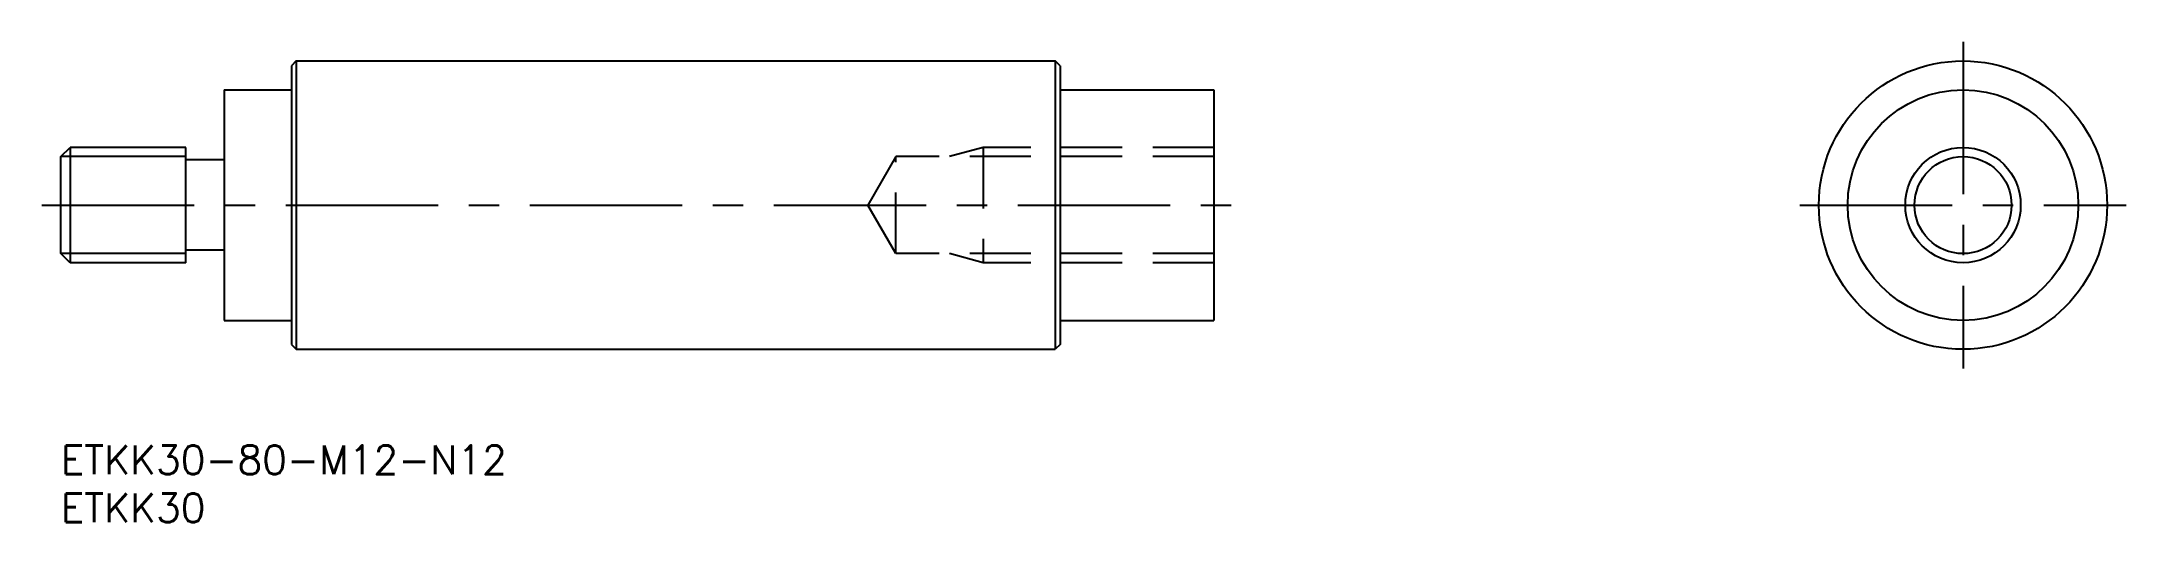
# Model space of a CAD drawing. Extents: x -2 to 215, y -8 to 42.
import ezdxf

# ---------------------------------------------------------------- set-up
doc = ezdxf.new("R2010")
doc.units = 0
doc.header["$LTSCALE"] = 0.5
doc.linetypes.add('CENTER', pattern=[50.8, 31.75, -6.35, 6.35, -6.35])
doc.linetypes.add('DASHED', pattern=[19.05, 12.7, -6.35])
for name, color, linetype in [('MSM_CENTER', 1, 'CENTER'), ('MSM_CONTINUOUS', 7, 'CONTINUOUS'), ('MSM_DASHED', 4, 'DASHED'), ('MSM_NARROW', 5, 'CONTINUOUS'), ('MSM_PART_NUMBER', 7, 'CONTINUOUS')]:
    doc.layers.add(name, color=color, linetype=linetype)
doc.styles.get("Standard").update_dxf_attribs({"font": 'txt.shx', "height": 3, "bigfont": 'bigfont.shx'})

# ---------------------------------------------------------------- blocks, each defined once
blk = doc.blocks.new('*U4')
at = {"layer": 'MSM_PART_NUMBER'}
blk.add_text('ETKK30-80-M12-N12', height=3, dxfattribs=at).set_placement((0, -3))
blk = doc.blocks.new('*U5')
at = {"layer": 'MSM_PART_NUMBER'}
blk.add_text('ETKK30', height=3, dxfattribs=at).set_placement((0, -8))

msp = doc.modelspace()

# ---------------------------------------------------------------- linework, layer by layer
at = {"layer": 'MSM_CENTER'}
for p, q in [((197.99, 42), (197.99, 8)), ((-2, 25), (122, 25)), ((180.99, 25), (214.99, 25))]:
    msp.add_line(p, q, dxfattribs=at)
at = {"layer": 'MSM_CONTINUOUS'}
for p, q in [((24.5, 40), (24, 39.5)), ((24, 39.5), (24, 10.5)), ((24.5, 40), (103.5, 40)), ((24.5, 40), (24.5, 10)), ((104, 39.5), (103.5, 40)), ((103.5, 40), (103.5, 10)), ((104, 39.5), (104, 10.5)), ((17, 37), (17, 13)), ((17, 37), (24, 37)), ((104, 37), (120, 37)), ((120, 37), (120, 13)), ((0, 30.05), (0.95, 31)), ((13, 31), (0.95, 31)), ((0.95, 31), (0.95, 19)), ((13, 19), (13, 31)), ((0, 19.95), (0, 30.05)), ((17, 29.7), (13, 29.7)), ((0.95, 19), (0, 19.95)), ((17, 20.3), (13, 20.3)), ((13, 19), (0.95, 19)), ((17, 13), (24, 13)), ((104, 13), (120, 13)), ((24, 10.5), (24.5, 10)), ((24.5, 10), (103.5, 10)), ((104, 10.5), (103.5, 10))]:
    msp.add_line(p, q, dxfattribs=at)
for radius in [15, 12, 5.05]:
    msp.add_circle((197.99, 25), radius, dxfattribs=at)
at = {"layer": 'MSM_DASHED'}
for p, q in [((96, 31), (92.5, 30.05)), ((120, 31), (96, 31)), ((96, 31), (96, 19)), ((86.92, 30.05), (84, 25)), ((86.92, 19.95), (86.92, 30.05)), ((120, 30.05), (86.92, 30.05)), ((86.92, 19.95), (84, 25)), ((120, 19.95), (86.92, 19.95)), ((96, 19), (92.5, 19.95)), ((120, 19), (96, 19))]:
    msp.add_line(p, q, dxfattribs=at)
at = {"layer": 'MSM_NARROW'}
for p, q in [((13, 30.05), (0, 30.05)), ((13, 19.95), (0, 19.95))]:
    msp.add_line(p, q, dxfattribs=at)
msp.add_circle((197.99, 25), 6, dxfattribs=at)

# ---------------------------------------------------------------- block references
at = {"layer": 'MSM_CONTINUOUS'}
for name in ['*U4', '*U5']:
    msp.add_blockref(name, (0, 0), dxfattribs=at)

doc.saveas('drawing.dxf')
